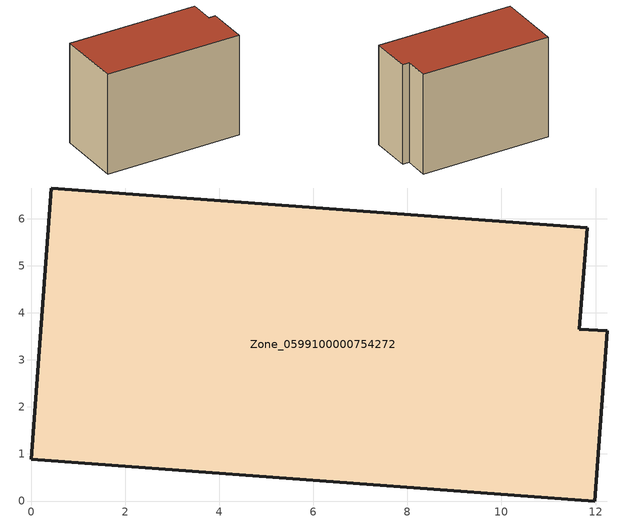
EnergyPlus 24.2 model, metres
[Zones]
Zone_0599100000754272
 floor ground (C_G): 0,0.89 0.43,6.65 11.82,5.81 11.66,3.65 12.25,3.62 11.98,0 z0
 wall outside (C_F): 11.98,0 12.25,3.62 11.66,3.65 11.82,5.81 0.43,6.65 0,0.89 11.98,0 z0:9
 roof outside (C_R): 0.43,6.65 0,0.89 11.98,0 12.25,3.62 11.66,3.65 11.82,5.81 z9
[BUILDING]
Pand.0599100000754272: North Axis=0; Terrain=City; Loads Convergence Tolerance Value=0.04; Temperature Convergence Tolerance Value=0.4; Solar Distribution=FullExterior; Maximum Number of Warmup Days=25; Minimum Number of Warmup Days=1
[Site:Location]
Rotterdam.The.Hague.AP_ZH_NLD Design_Conditions: Latitude=51.96; Longitude=4.45; Time Zone=1; Elevation=-4.5
[SITE:GROUNDTEMPERATURE:BUILDINGSURFACE]
18, 18, 18, 18, 18, 18, 18, 18, 18, 18, 18, 18
[MATERIAL] Thermal Absorptance=0.9; Solar Absorptance=0.7; Visible Absorptance=0.7
Name | Roughness | Thickness | Conductivity | Density | Specific Heat
G.TI.2006-2014 | MediumSmooth | 0.15 | 0.06 | 540 | 1210
F.TI.2006-2014 | Rough | 0.3 | 0.12 | 1920 | 840
R.TI.2006-2014 | MediumRough | 0.2 | 0.08 | 1500 | 1000
[CONSTRUCTION]
C_G: G.TI.2006-2014
C_F: F.TI.2006-2014
C_R: R.TI.2006-2014
[ZONE]
Zone_0599100000754272: Type=1; Multiplier=1; Ceiling Height=Autocalculate; Volume=Autocalculate; Floor Area=autocalculate; Part of Total Floor Area=Yes
[ZONEINFILTRATION:DESIGNFLOWRATE]
Infil_Zone_0599100000754272: Zone or ZoneList or Space or SpaceList=Zone_0599100000754272; Schedule=AlwaysOn; Design Flow Rate Calculation Method=Flow/Area; Flow Rate per Floor Area=0.0015; Constant Term Coefficient=1; Temperature Term Coefficient=0; Velocity Term Coefficient=0; Velocity Squared Term Coefficient=0
[HVACTEMPLATE:ZONE:IDEALLOADSAIRSYSTEM]
Zone_0599100000754272: Maximum Heating Supply Air Temperature=50; Minimum Cooling Supply Air Temperature=13; Maximum Heating Supply Air Humidity Ratio=0.0156; Minimum Cooling Supply Air Humidity Ratio=0.0077; Heating Limit=NoLimit; Cooling Limit=NoLimit; Dehumidification Control Type=ConstantSensibleHeatRatio; Cooling Sensible Heat Ratio=0.7; Dehumidification Setpoint=60; Humidification Control Type=None; Humidification Setpoint=30; Outdoor Air Method=None; Outdoor Air Flow Rate per Person=0.00944; Outdoor Air Flow Rate per Zone Floor Area=0; Outdoor Air Flow Rate per Zone=0; Demand Controlled Ventilation Type=None; Outdoor Air Economizer Type=NoEconomizer; Heat Recovery Type=None; Sensible Heat Recovery Effectiveness=0.7; Latent Heat Recovery Effectiveness=0.65
[ZONECONTROL:THERMOSTAT]
ThermostatControl_Zone_0599100000754272: Zone or ZoneList=Zone_0599100000754272; Control Type Schedule=DualSetpointControlType; Control 1=Thermostat_Zone_0599100000754272; Temperature Difference Between Cutout And Setpoint=0
[THERMOSTATSETPOINT:DUALSETPOINT]
Thermostat_Zone_0599100000754272: Heating Setpoint Temperature Schedule=HeatingSetpoint_Zone_0599100000754272; Cooling Setpoint Temperature Schedule=CoolingSetpoint_Zone_0599100000754272
[SCHEDULE:COMPACT]
HeatingSetpoint_Zone_0599100000754272: Through: 12/31, For: AllDays, Until: 24:00, 21
CoolingSetpoint_Zone_0599100000754272: Through: 12/31, For: AllDays, Until: 24:00, 24
DualSetpointControlType: Through: 12/31, For: AllDays, Until: 24:00, 4
AlwaysOn: Through: 12/31, For: AllDays, Until: 24:00, 1
